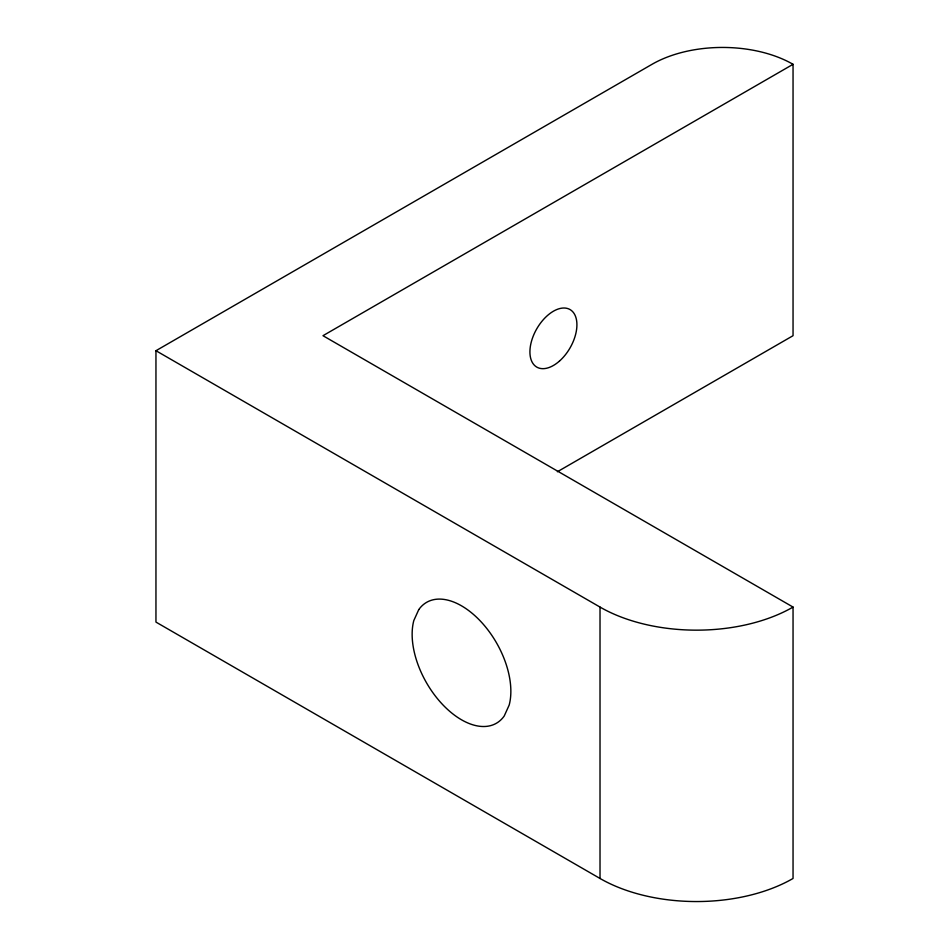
<?xml version="1.0" encoding="UTF-8"?>
<svg xmlns="http://www.w3.org/2000/svg" width="949" height="949" viewBox="0 0 949 949"><rect width="100%" height="100%" fill="white"/><g stroke="black" fill="none" stroke-linecap="round" stroke-linejoin="round"><path stroke-width="1.42" d="M793.044 64.307L322.98 335.697L793.044 607.075L793.044 878.466A136.49 78.803 0 0 1 600.017 878.466L155.956 622.093L155.956 350.715L652.022 64.307A99.716 57.569 0 0 1 793.044 64.307L793.044 335.697L557.371 471.76M155.956 350.715L600.017 607.075A136.49 78.803 0 0 0 793.044 607.075M600.017 607.075L600.017 878.466M418.758 609.626L413.823 620.527A69.799 40.297 60 0 0 442.614 704.549A69.799 40.297 60 0 0 504.239 715.973L509.174 705.083A69.799 40.297 60 0 0 480.384 621.061A69.799 40.297 60 0 0 418.758 609.626M559.495 361.047A33.239 19.194 -60 0 0 570.041 309.564A33.239 19.194 -60 0 0 530.716 344.428A33.239 19.194 -60 0 0 559.495 361.047"/></g></svg>
